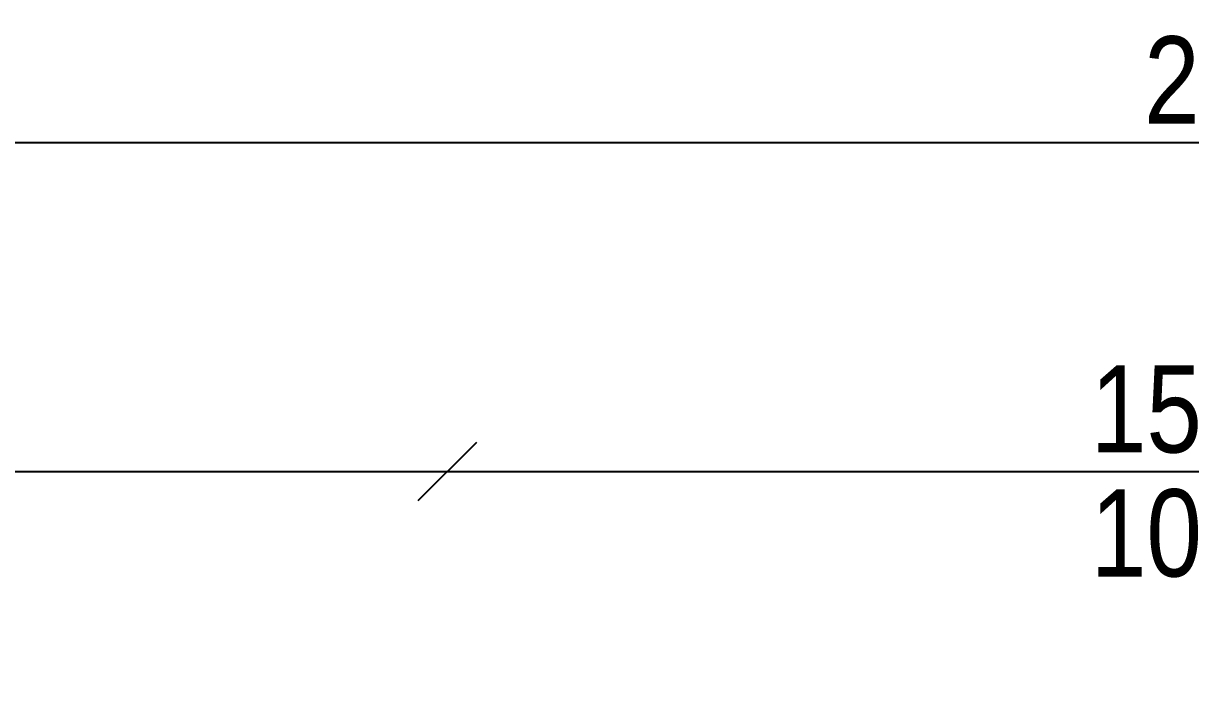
# Model space of a CAD drawing. Header units: metres. Extents: x 493 to 630, y -132 to -15.
# Drawn here: x 563.133 to 564.337, y -91.724 to -91.036 of the extents above; entities that cross this region are included whole.
import ezdxf

# ---------------------------------------------------------------- set-up
doc = ezdxf.new("R2010")
doc.units = ezdxf.units.M
doc.header["$MEASUREMENT"] = 0
doc.header["$PDMODE"] = 3
doc.layers.add('a_cote_50', color=9, linetype='Continuous')
doc.styles.get("Standard").update_dxf_attribs({"font": 'ARIALN.TTF'})
doc.dimstyles.new('50 cote', dxfattribs={"dimtxt": 0.09, "dimasz": 0.06, "dimexe": 0, "dimexo": 0, "dimgap": 0.018, "dimtad": 1, "dimdec": 1, "dimlfac": 100, "dimrnd": 0.5, "dimdsep": 46, "dimtxsty": 'Standard', "dimblk": 'OBLIQUE', "dimcen": 0.00045, "dimclrd": 256, "dimclrt": 4, "dimadec": 1, "dimazin": 0, "dimtfac": 1, "dimtdec": 1, "dimtix": 1, "dimtofl": 0, "dimtmove": 0, "dimatfit": 3, "dimldrblk": 'OBLIQUE', "dimfxl": 0, "dimtolj": 1, "dimtzin": 0, "dimarcsym": 0})

# ---------------------------------------------------------------- blocks, each defined once
blk = doc.blocks.new('_Oblique')
at = {"color": 0, "linetype": 'ByBlock', "lineweight": -2}
blk.add_line((-0.5, -0.5), (0.5, 0.5), dxfattribs=at)
blk = doc.blocks.new('*D156')
at = {"layer": 'a_cote_50', "lineweight": -2, "ltscale": 0.3}
blk.add_line((562.0903, -91.498), (563.5703, -91.498), dxfattribs=at)
at = {"layer": 'Defpoints', "color": 0, "ltscale": 0.3}
for p in [(563.5703, -91.498), (562.0903, -92.0096), (563.5703, -92.0096)]:
    blk.add_point(p, dxfattribs=at)
at = {"layer": 'a_cote_50', "lineweight": -2, "ltscale": 0.3, "xscale": 0.06, "yscale": 0.06, "zscale": 0.06, "rotation": 180}
blk.add_blockref('_Oblique', (562.0903, -91.498), dxfattribs=at)
at = {"layer": 'a_cote_50', "lineweight": -2, "ltscale": 0.3, "xscale": 0.06, "yscale": 0.06, "zscale": 0.06}
blk.add_blockref('_Oblique', (563.5703, -91.498), dxfattribs=at)
at = {"layer": 'a_cote_50', "color": 4, "ltscale": 0.3, "insert": (562.8303, -91.434), "char_height": 0.09, "attachment_point": 5}
blk.add_mtext('\\A1;148', dxfattribs=at)
blk = doc.blocks.new('*D157')
at = {"layer": 'a_cote_50', "lineweight": -2, "ltscale": 0.3}
blk.add_line((563.5703, -91.498), (565.0703, -91.498), dxfattribs=at)
at = {"layer": 'Defpoints', "color": 0, "ltscale": 0.3}
for p in [(565.0703, -91.498), (563.5703, -92.0096), (565.0703, -92.0096)]:
    blk.add_point(p, dxfattribs=at)
at = {"layer": 'a_cote_50', "lineweight": -2, "ltscale": 0.3, "xscale": 0.06, "yscale": 0.06, "zscale": 0.06, "rotation": 180}
blk.add_blockref('_Oblique', (563.5703, -91.498), dxfattribs=at)
at = {"layer": 'a_cote_50', "lineweight": -2, "ltscale": 0.3, "xscale": 0.06, "yscale": 0.06, "zscale": 0.06}
blk.add_blockref('_Oblique', (565.0703, -91.498), dxfattribs=at)
at = {"layer": 'a_cote_50', "color": 4, "ltscale": 0.3, "char_height": 0.09, "attachment_point": 5}
for s, insert in [('\\A1;150', (564.3203, -91.434)), ('\\A1;101', (564.3203, -91.5619))]:
    blk.add_mtext(s, dxfattribs=dict(at, insert=insert))
blk = doc.blocks.new('*D142')
at = {"layer": 'a_cote_50', "lineweight": -2, "ltscale": 0.3}
blk.add_line((563.0853, -91.1588), (565.6653, -91.1588), dxfattribs=at)
at = {"layer": 'Defpoints', "color": 0, "ltscale": 0.3}
for p in [(565.6653, -91.1588), (563.0853, -91.4949), (565.6653, -91.4949)]:
    blk.add_point(p, dxfattribs=at)
at = {"layer": 'a_cote_50', "lineweight": -2, "ltscale": 0.3, "xscale": 0.06, "yscale": 0.06, "zscale": 0.06, "rotation": 180}
blk.add_blockref('_Oblique', (563.0853, -91.1588), dxfattribs=at)
at = {"layer": 'a_cote_50', "lineweight": -2, "ltscale": 0.3, "xscale": 0.06, "yscale": 0.06, "zscale": 0.06}
blk.add_blockref('_Oblique', (565.6653, -91.1588), dxfattribs=at)
at = {"layer": 'a_cote_50', "color": 4, "ltscale": 0.3, "insert": (564.3753, -91.0948), "char_height": 0.09, "attachment_point": 5}
blk.add_mtext('\\A1;258', dxfattribs=at)

msp = doc.modelspace()

# ---------------------------------------------------------------- dimensions: what is measured, and where the dimension line sits
at = {"layer": 'a_cote_50', "ltscale": 0.3}
for base, p1, p2, picture, middle in [((565.6653, -91.1588), (563.0853, -91.4949), (565.6653, -91.4949), '*D142', (564.3753, -91.0948)), ((563.5703, -91.498), (562.0903, -92.0096), (563.5703, -92.0096), '*D156', (562.8303, -91.434))]:
    dim = msp.add_linear_dim(base=base, p1=p1, p2=p2, angle=180, dimstyle='50 cote', override={"dimtmove": 1}, dxfattribs=at)
    dim.commit()
    dim.dimension.update_dxf_attribs({"geometry": picture, "text_midpoint": middle})
dim = msp.add_linear_dim(base=(565.0703, -91.498), p1=(563.5703, -92.0096), p2=(565.0703, -92.0096), angle=180, text='<>\\X101', dimstyle='50 cote', override={"dimtmove": 1}, dxfattribs=at)
dim.commit()
dim.dimension.update_dxf_attribs({"geometry": '*D157', "text_midpoint": (564.3203, -91.498)})

doc.saveas('drawing.dxf')
